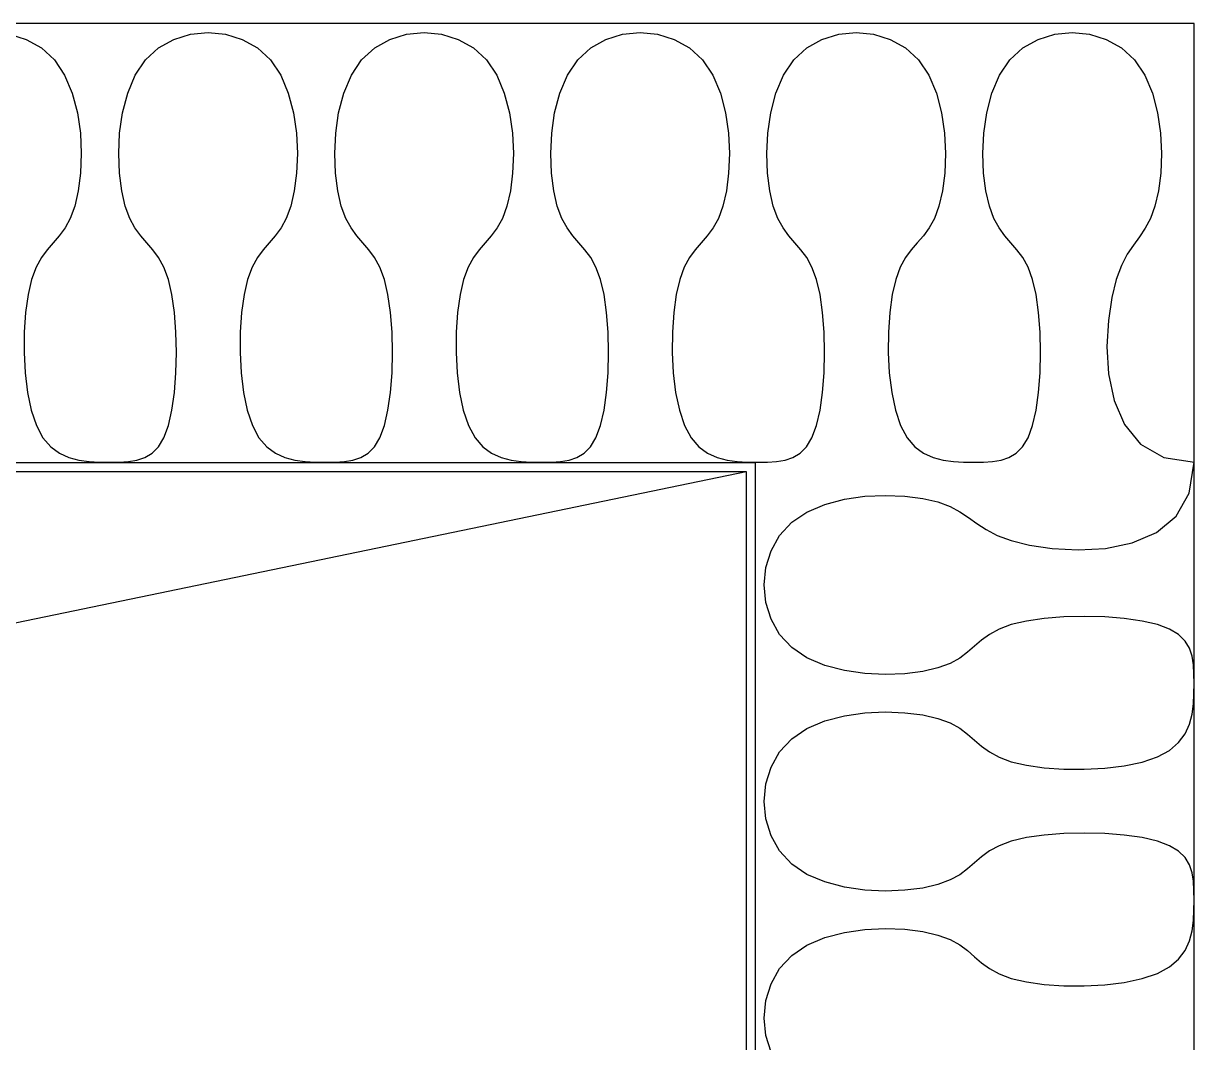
# Model space of a CAD drawing. Header units: millimetres. Extents: x -95178 to 274693, y -2232 to 263302.
# Drawn here: x 128129 to 128919, y 216178 to 216865 of the extents above; entities that cross this region are included whole.
import ezdxf

# ---------------------------------------------------------------- set-up
doc = ezdxf.new("R2010")
doc.units = ezdxf.units.MM
doc.layers.add('HATCH', color=9, linetype='Continuous')

msp = doc.modelspace()

# ---------------------------------------------------------------- linework, layer by layer
at = {"color": 4}
for p, q in [((128918.474, 216864.819, 0), (121926.474, 216864.819, 0)), ((128918.474, 212032.819, 0), (128918.474, 216864.819, 0)), ((122228.474, 216562.819, 0), (128616.474, 216562.819, 0)), ((128616.474, 216562.819, 0), (128616.474, 212334.819, 0))]:
    msp.add_line(p, q, dxfattribs=at)
at = {"color": 31}
for p, q in [((122222.474, 216568.819, 0), (128622.474, 216568.819, 0)), ((128622.474, 216568.819, 0), (128622.474, 212328.819, 0))]:
    msp.add_line(p, q, dxfattribs=at)
at = {"layer": 'HATCH'}
for p, q in [((128119.658, 216857.501, 0), (128130.918, 216854.035, 0)), ((128230.564, 216854.035, 0), (128241.824, 216857.501, 0)), ((128241.824, 216857.501, 0), (128253.578, 216858.657, 0)), ((128253.578, 216858.657, 0), (128265.332, 216857.501, 0)), ((128265.332, 216857.501, 0), (128276.592, 216854.035, 0)), ((128376.238, 216854.035, 0), (128387.498, 216857.501, 0)), ((128387.498, 216857.501, 0), (128399.252, 216858.657, 0)), ((128399.252, 216858.657, 0), (128411.006, 216857.501, 0)), ((128411.006, 216857.501, 0), (128422.266, 216854.035, 0)), ((128521.912, 216854.035, 0), (128533.172, 216857.501, 0)), ((128533.172, 216857.501, 0), (128544.926, 216858.657, 0)), ((128544.926, 216858.657, 0), (128556.68, 216857.501, 0)), ((128556.68, 216857.501, 0), (128567.94, 216854.035, 0)), ((128667.586, 216854.035, 0), (128678.846, 216857.501, 0)), ((128678.846, 216857.501, 0), (128690.6, 216858.657, 0)), ((128690.6, 216858.657, 0), (128702.354, 216857.501, 0)), ((128702.354, 216857.501, 0), (128713.614, 216854.035, 0)), ((128813.26, 216854.035, 0), (128824.52, 216857.501, 0)), ((128824.52, 216857.501, 0), (128836.274, 216858.657, 0)), ((128836.274, 216858.657, 0), (128848.028, 216857.501, 0)), ((128848.028, 216857.501, 0), (128859.288, 216854.035, 0)), ((128130.918, 216854.035, 0), (128141.193, 216848.258, 0)), ((128141.193, 216848.258, 0), (128149.987, 216840.17, 0)), ((128211.495, 216840.17, 0), (128220.29, 216848.258, 0)), ((128220.29, 216848.258, 0), (128230.564, 216854.035, 0)), ((128276.592, 216854.035, 0), (128286.866, 216848.258, 0)), ((128286.866, 216848.258, 0), (128295.661, 216840.17, 0)), ((128357.169, 216840.17, 0), (128365.964, 216848.258, 0)), ((128365.964, 216848.258, 0), (128376.238, 216854.035, 0)), ((128422.266, 216854.035, 0), (128432.54, 216848.258, 0)), ((128432.54, 216848.258, 0), (128441.335, 216840.17, 0)), ((128502.843, 216840.17, 0), (128511.638, 216848.258, 0)), ((128511.638, 216848.258, 0), (128521.912, 216854.035, 0)), ((128567.94, 216854.035, 0), (128578.214, 216848.258, 0)), ((128578.214, 216848.258, 0), (128587.009, 216840.17, 0)), ((128648.517, 216840.17, 0), (128657.312, 216848.258, 0)), ((128657.312, 216848.258, 0), (128667.586, 216854.035, 0)), ((128713.614, 216854.035, 0), (128723.888, 216848.258, 0)), ((128723.888, 216848.258, 0), (128732.683, 216840.17, 0)), ((128794.191, 216840.17, 0), (128802.985, 216848.258, 0)), ((128802.985, 216848.258, 0), (128813.26, 216854.035, 0)), ((128859.288, 216854.035, 0), (128869.562, 216848.258, 0)), ((128869.562, 216848.258, 0), (128878.357, 216840.17, 0)), ((128149.987, 216840.17, 0), (128156.918, 216829.867, 0)), ((128204.564, 216829.867, 0), (128211.495, 216840.17, 0)), ((128295.661, 216840.17, 0), (128302.592, 216829.867, 0)), ((128350.238, 216829.867, 0), (128357.169, 216840.17, 0)), ((128441.335, 216840.17, 0), (128448.266, 216829.867, 0)), ((128495.912, 216829.867, 0), (128502.843, 216840.17, 0)), ((128587.009, 216840.17, 0), (128593.94, 216829.867, 0)), ((128641.586, 216829.867, 0), (128648.517, 216840.17, 0)), ((128732.683, 216840.17, 0), (128739.614, 216829.867, 0)), ((128787.26, 216829.867, 0), (128794.191, 216840.17, 0)), ((128878.357, 216840.17, 0), (128885.288, 216829.867, 0)), ((128156.918, 216829.867, 0), (128162.038, 216817.832, 0)), ((128199.444, 216817.832, 0), (128204.564, 216829.867, 0)), ((128302.592, 216829.867, 0), (128307.712, 216817.832, 0)), ((128345.118, 216817.832, 0), (128350.238, 216829.867, 0)), ((128448.266, 216829.867, 0), (128453.386, 216817.832, 0)), ((128490.792, 216817.832, 0), (128495.912, 216829.867, 0)), ((128593.94, 216829.867, 0), (128599.06, 216817.832, 0)), ((128636.466, 216817.832, 0), (128641.586, 216829.867, 0)), ((128739.614, 216829.867, 0), (128744.734, 216817.832, 0)), ((128782.14, 216817.832, 0), (128787.26, 216829.867, 0)), ((128885.288, 216829.867, 0), (128890.408, 216817.832, 0)), ((128162.038, 216817.832, 0), (128165.508, 216804.641, 0)), ((128195.975, 216804.641, 0), (128199.444, 216817.832, 0)), ((128307.712, 216817.832, 0), (128311.182, 216804.641, 0)), ((128341.649, 216804.641, 0), (128345.118, 216817.832, 0)), ((128453.386, 216817.832, 0), (128456.855, 216804.641, 0)), ((128487.322, 216804.641, 0), (128490.792, 216817.832, 0)), ((128599.06, 216817.832, 0), (128602.529, 216804.641, 0)), ((128632.996, 216804.641, 0), (128636.466, 216817.832, 0)), ((128744.734, 216817.832, 0), (128748.203, 216804.641, 0)), ((128778.67, 216804.641, 0), (128782.14, 216817.832, 0)), ((128890.408, 216817.832, 0), (128893.877, 216804.641, 0)), ((128165.508, 216804.641, 0), (128167.488, 216790.872, 0)), ((128193.994, 216790.872, 0), (128195.975, 216804.641, 0)), ((128311.182, 216804.641, 0), (128313.162, 216790.872, 0)), ((128339.668, 216790.872, 0), (128341.649, 216804.641, 0)), ((128456.855, 216804.641, 0), (128458.836, 216790.872, 0)), ((128485.342, 216790.872, 0), (128487.322, 216804.641, 0)), ((128602.529, 216804.641, 0), (128604.51, 216790.872, 0)), ((128631.016, 216790.872, 0), (128632.996, 216804.641, 0)), ((128748.203, 216804.641, 0), (128750.184, 216790.872, 0)), ((128776.69, 216790.872, 0), (128778.67, 216804.641, 0)), ((128893.877, 216804.641, 0), (128895.858, 216790.872, 0)), ((128167.488, 216790.872, 0), (128168.141, 216777.103, 0)), ((128193.341, 216777.103, 0), (128193.994, 216790.872, 0)), ((128313.162, 216790.872, 0), (128313.815, 216777.103, 0)), ((128339.015, 216777.103, 0), (128339.668, 216790.872, 0)), ((128458.836, 216790.872, 0), (128459.489, 216777.103, 0)), ((128484.689, 216777.103, 0), (128485.342, 216790.872, 0)), ((128604.51, 216790.872, 0), (128605.163, 216777.103, 0)), ((128630.363, 216777.103, 0), (128631.016, 216790.872, 0)), ((128750.184, 216790.872, 0), (128750.837, 216777.103, 0)), ((128776.037, 216777.103, 0), (128776.69, 216790.872, 0)), ((128895.858, 216790.872, 0), (128896.511, 216777.103, 0)), ((128168.141, 216777.103, 0), (128167.627, 216763.912, 0)), ((128193.855, 216763.912, 0), (128193.341, 216777.103, 0)), ((128313.815, 216777.103, 0), (128313.301, 216763.912, 0)), ((128339.529, 216763.912, 0), (128339.015, 216777.103, 0)), ((128459.489, 216777.103, 0), (128458.975, 216763.912, 0)), ((128485.203, 216763.912, 0), (128484.689, 216777.103, 0)), ((128605.163, 216777.103, 0), (128604.649, 216763.912, 0)), ((128630.877, 216763.912, 0), (128630.363, 216777.103, 0)), ((128750.837, 216777.103, 0), (128750.323, 216763.912, 0)), ((128776.551, 216763.912, 0), (128776.037, 216777.103, 0)), ((128896.511, 216777.103, 0), (128895.997, 216763.912, 0)), ((128167.627, 216763.912, 0), (128166.108, 216751.876, 0)), ((128195.374, 216751.876, 0), (128193.855, 216763.912, 0)), ((128313.301, 216763.912, 0), (128311.782, 216751.876, 0)), ((128341.048, 216751.876, 0), (128339.529, 216763.912, 0)), ((128458.975, 216763.912, 0), (128457.456, 216751.876, 0)), ((128486.722, 216751.876, 0), (128485.203, 216763.912, 0)), ((128604.649, 216763.912, 0), (128603.13, 216751.876, 0)), ((128632.396, 216751.876, 0), (128630.877, 216763.912, 0)), ((128750.323, 216763.912, 0), (128748.804, 216751.876, 0)), ((128778.07, 216751.876, 0), (128776.551, 216763.912, 0)), ((128895.997, 216763.912, 0), (128894.478, 216751.876, 0)), ((128166.108, 216751.876, 0), (128163.745, 216741.574, 0)), ((128197.737, 216741.574, 0), (128195.374, 216751.876, 0)), ((128311.782, 216751.876, 0), (128309.419, 216741.574, 0)), ((128343.411, 216741.574, 0), (128341.048, 216751.876, 0)), ((128457.456, 216751.876, 0), (128455.093, 216741.574, 0)), ((128489.085, 216741.574, 0), (128486.722, 216751.876, 0)), ((128603.13, 216751.876, 0), (128600.767, 216741.574, 0)), ((128634.759, 216741.574, 0), (128632.396, 216751.876, 0)), ((128748.804, 216751.876, 0), (128746.441, 216741.574, 0)), ((128780.433, 216741.574, 0), (128778.07, 216751.876, 0)), ((128894.478, 216751.876, 0), (128892.115, 216741.574, 0)), ((128163.745, 216741.574, 0), (128160.701, 216733.389, 0)), ((128200.781, 216733.389, 0), (128197.737, 216741.574, 0)), ((128309.419, 216741.574, 0), (128306.375, 216733.389, 0)), ((128346.455, 216733.389, 0), (128343.411, 216741.574, 0)), ((128455.093, 216741.574, 0), (128452.049, 216733.389, 0)), ((128492.129, 216733.389, 0), (128489.085, 216741.574, 0)), ((128600.767, 216741.574, 0), (128597.723, 216733.389, 0)), ((128637.803, 216733.389, 0), (128634.759, 216741.574, 0)), ((128746.441, 216741.574, 0), (128743.397, 216733.389, 0)), ((128783.477, 216733.389, 0), (128780.433, 216741.574, 0)), ((128892.115, 216741.574, 0), (128889.071, 216733.365, 0)), ((128160.701, 216733.389, 0), (128157.145, 216726.938, 0)), ((128204.337, 216726.938, 0), (128200.781, 216733.389, 0)), ((128306.375, 216733.389, 0), (128302.819, 216726.938, 0)), ((128350.011, 216726.938, 0), (128346.455, 216733.389, 0)), ((128452.049, 216733.389, 0), (128448.493, 216726.938, 0)), ((128495.685, 216726.938, 0), (128492.129, 216733.389, 0)), ((128597.723, 216733.389, 0), (128594.167, 216726.938, 0)), ((128641.359, 216726.938, 0), (128637.803, 216733.389, 0)), ((128743.397, 216733.389, 0), (128739.841, 216726.938, 0)), ((128787.033, 216726.938, 0), (128783.477, 216733.389, 0)), ((128889.071, 216733.365, 0), (128885.515, 216726.746, 0)), ((128153.247, 216721.643, 0), (128149.179, 216716.925, 0)), ((128157.145, 216726.938, 0), (128153.247, 216721.643, 0)), ((128208.235, 216721.643, 0), (128204.337, 216726.938, 0)), ((128212.303, 216716.925, 0), (128208.235, 216721.643, 0)), ((128298.921, 216721.643, 0), (128294.853, 216716.925, 0)), ((128302.819, 216726.938, 0), (128298.921, 216721.643, 0)), ((128353.909, 216721.643, 0), (128350.011, 216726.938, 0)), ((128357.977, 216716.925, 0), (128353.909, 216721.643, 0)), ((128444.595, 216721.643, 0), (128440.527, 216716.925, 0)), ((128448.493, 216726.938, 0), (128444.595, 216721.643, 0)), ((128499.583, 216721.643, 0), (128495.685, 216726.938, 0)), ((128503.651, 216716.925, 0), (128499.583, 216721.643, 0)), ((128590.269, 216721.643, 0), (128586.201, 216716.925, 0)), ((128594.167, 216726.938, 0), (128590.269, 216721.643, 0)), ((128645.257, 216721.643, 0), (128641.359, 216726.938, 0)), ((128649.325, 216716.925, 0), (128645.257, 216721.643, 0)), ((128735.943, 216721.643, 0), (128731.875, 216716.925, 0)), ((128739.841, 216726.938, 0), (128735.943, 216721.643, 0)), ((128790.931, 216721.643, 0), (128787.033, 216726.938, 0)), ((128794.999, 216716.925, 0), (128790.931, 216721.643, 0)), ((128885.515, 216726.746, 0), (128881.617, 216720.993, 0)), ((128149.179, 216716.925, 0), (128145.11, 216712.207, 0)), ((128216.372, 216712.207, 0), (128212.303, 216716.925, 0)), ((128294.853, 216716.925, 0), (128290.784, 216712.207, 0)), ((128362.046, 216712.207, 0), (128357.977, 216716.925, 0)), ((128440.527, 216716.925, 0), (128436.458, 216712.207, 0)), ((128507.72, 216712.207, 0), (128503.651, 216716.925, 0)), ((128586.201, 216716.925, 0), (128582.132, 216712.207, 0)), ((128653.394, 216712.207, 0), (128649.325, 216716.925, 0)), ((128731.875, 216716.925, 0), (128727.806, 216712.207, 0)), ((128799.068, 216712.207, 0), (128794.999, 216716.925, 0)), ((128877.549, 216715.384, 0), (128873.48, 216709.198, 0)), ((128881.617, 216720.993, 0), (128877.549, 216715.384, 0)), ((128141.213, 216706.911, 0), (128137.656, 216700.46, 0)), ((128145.11, 216712.207, 0), (128141.213, 216706.911, 0)), ((128220.27, 216706.911, 0), (128216.372, 216712.207, 0)), ((128223.826, 216700.46, 0), (128220.27, 216706.911, 0)), ((128286.887, 216706.911, 0), (128283.33, 216700.46, 0)), ((128290.784, 216712.207, 0), (128286.887, 216706.911, 0)), ((128365.944, 216706.911, 0), (128362.046, 216712.207, 0)), ((128369.5, 216700.46, 0), (128365.944, 216706.911, 0)), ((128432.561, 216706.911, 0), (128429.004, 216700.46, 0)), ((128436.458, 216712.207, 0), (128432.561, 216706.911, 0)), ((128511.617, 216706.911, 0), (128507.72, 216712.207, 0)), ((128515.174, 216700.46, 0), (128511.617, 216706.911, 0)), ((128578.234, 216706.911, 0), (128574.678, 216700.46, 0)), ((128582.132, 216712.207, 0), (128578.234, 216706.911, 0)), ((128657.291, 216706.911, 0), (128653.394, 216712.207, 0)), ((128660.848, 216700.46, 0), (128657.291, 216706.911, 0)), ((128723.908, 216706.911, 0), (128720.352, 216700.46, 0)), ((128727.806, 216712.207, 0), (128723.908, 216706.911, 0)), ((128802.965, 216706.911, 0), (128799.068, 216712.207, 0)), ((128806.522, 216700.46, 0), (128802.965, 216706.911, 0)), ((128873.48, 216709.198, 0), (128869.582, 216701.712, 0)), ((128137.656, 216700.46, 0), (128134.612, 216692.276, 0)), ((128226.87, 216692.276, 0), (128223.826, 216700.46, 0)), ((128283.33, 216700.46, 0), (128280.286, 216692.276, 0)), ((128372.544, 216692.276, 0), (128369.5, 216700.46, 0)), ((128429.004, 216700.46, 0), (128425.96, 216692.276, 0)), ((128518.218, 216692.276, 0), (128515.174, 216700.46, 0)), ((128574.678, 216700.46, 0), (128571.634, 216692.276, 0)), ((128663.892, 216692.276, 0), (128660.848, 216700.46, 0)), ((128720.352, 216700.46, 0), (128717.308, 216692.276, 0)), ((128809.566, 216692.276, 0), (128806.522, 216700.46, 0)), ((128869.582, 216701.712, 0), (128866.026, 216692.203, 0)), ((128134.612, 216692.276, 0), (128132.229, 216681.973, 0)), ((128229.26, 216681.973, 0), (128226.87, 216692.276, 0)), ((128280.286, 216692.276, 0), (128277.903, 216681.973, 0)), ((128374.934, 216681.973, 0), (128372.544, 216692.276, 0)), ((128425.96, 216692.276, 0), (128423.576, 216681.973, 0)), ((128520.608, 216681.973, 0), (128518.218, 216692.276, 0)), ((128571.634, 216692.276, 0), (128569.25, 216681.973, 0)), ((128666.282, 216681.973, 0), (128663.892, 216692.276, 0)), ((128717.308, 216692.276, 0), (128714.924, 216681.973, 0)), ((128811.956, 216681.973, 0), (128809.566, 216692.276, 0)), ((128866.026, 216692.203, 0), (128862.982, 216679.951, 0)), ((128132.229, 216681.973, 0), (128130.566, 216669.937, 0)), ((128230.967, 216669.937, 0), (128229.26, 216681.973, 0)), ((128277.903, 216681.973, 0), (128276.24, 216669.937, 0)), ((128376.641, 216669.937, 0), (128374.934, 216681.973, 0)), ((128423.576, 216681.973, 0), (128421.914, 216669.937, 0)), ((128522.315, 216669.937, 0), (128520.608, 216681.973, 0)), ((128569.25, 216681.973, 0), (128567.588, 216669.937, 0)), ((128667.989, 216669.937, 0), (128666.282, 216681.973, 0)), ((128714.924, 216681.973, 0), (128713.262, 216669.937, 0)), ((128813.663, 216669.937, 0), (128811.956, 216681.973, 0)), ((128862.982, 216679.951, 0), (128860.701, 216664.57, 0)), ((128130.566, 216669.937, 0), (128129.662, 216656.746, 0)), ((128231.991, 216656.746, 0), (128230.967, 216669.937, 0)), ((128276.24, 216669.937, 0), (128275.336, 216656.746, 0)), ((128377.665, 216656.746, 0), (128376.641, 216669.937, 0)), ((128421.914, 216669.937, 0), (128421.01, 216656.746, 0)), ((128523.339, 216656.746, 0), (128522.315, 216669.937, 0)), ((128567.588, 216669.937, 0), (128566.684, 216656.746, 0)), ((128669.013, 216656.746, 0), (128667.989, 216669.937, 0)), ((128713.262, 216669.937, 0), (128712.358, 216656.746, 0)), ((128814.687, 216656.746, 0), (128813.663, 216669.937, 0)), ((128860.701, 216664.57, 0), (128859.757, 216647.022, 0)), ((128129.662, 216656.746, 0), (128129.554, 216642.978, 0)), ((128232.333, 216642.978, 0), (128231.991, 216656.746, 0)), ((128275.336, 216656.746, 0), (128275.228, 216642.978, 0)), ((128378.007, 216642.978, 0), (128377.665, 216656.746, 0)), ((128421.01, 216656.746, 0), (128420.902, 216642.978, 0)), ((128523.68, 216642.978, 0), (128523.339, 216656.746, 0)), ((128566.684, 216656.746, 0), (128566.576, 216642.978, 0)), ((128669.354, 216642.978, 0), (128669.013, 216656.746, 0)), ((128712.358, 216656.746, 0), (128712.25, 216642.978, 0)), ((128815.028, 216642.978, 0), (128814.687, 216656.746, 0)), ((128129.554, 216642.978, 0), (128130.281, 216629.209, 0)), ((128231.991, 216629.209, 0), (128232.333, 216642.978, 0)), ((128275.228, 216642.978, 0), (128275.955, 216629.209, 0)), ((128377.665, 216629.209, 0), (128378.007, 216642.978, 0)), ((128420.902, 216642.978, 0), (128421.629, 216629.209, 0)), ((128523.339, 216629.209, 0), (128523.68, 216642.978, 0)), ((128566.576, 216642.978, 0), (128567.303, 216629.209, 0)), ((128669.013, 216629.209, 0), (128669.354, 216642.978, 0)), ((128712.25, 216642.978, 0), (128712.977, 216629.209, 0)), ((128814.687, 216629.209, 0), (128815.028, 216642.978, 0)), ((128859.757, 216647.022, 0), (128860.806, 216628.607, 0)), ((128130.281, 216629.209, 0), (128131.881, 216616.018, 0)), ((128230.967, 216616.018, 0), (128231.991, 216629.209, 0)), ((128275.955, 216629.209, 0), (128277.555, 216616.018, 0)), ((128376.641, 216616.018, 0), (128377.665, 216629.209, 0)), ((128421.629, 216629.209, 0), (128423.229, 216616.018, 0)), ((128522.315, 216616.018, 0), (128523.339, 216629.209, 0)), ((128567.303, 216629.209, 0), (128568.903, 216616.018, 0)), ((128667.989, 216616.018, 0), (128669.013, 216629.209, 0)), ((128712.977, 216629.209, 0), (128714.577, 216616.018, 0)), ((128813.663, 216616.018, 0), (128814.687, 216629.209, 0)), ((128860.806, 216628.607, 0), (128864.5, 216610.626, 0)), ((128131.881, 216616.018, 0), (128134.391, 216603.982, 0)), ((128229.26, 216603.982, 0), (128230.967, 216616.018, 0)), ((128277.555, 216616.018, 0), (128280.065, 216603.982, 0)), ((128374.934, 216603.982, 0), (128376.641, 216616.018, 0)), ((128423.229, 216616.018, 0), (128425.739, 216603.982, 0)), ((128520.608, 216603.982, 0), (128522.315, 216616.018, 0)), ((128568.903, 216616.018, 0), (128571.413, 216603.982, 0)), ((128666.282, 216603.982, 0), (128667.989, 216616.018, 0)), ((128714.577, 216616.018, 0), (128717.087, 216603.982, 0)), ((128811.956, 216603.982, 0), (128813.663, 216616.018, 0)), ((128134.391, 216603.982, 0), (128137.85, 216593.68, 0)), ((128226.87, 216593.68, 0), (128229.26, 216603.982, 0)), ((128280.065, 216603.982, 0), (128283.523, 216593.68, 0)), ((128372.544, 216593.68, 0), (128374.934, 216603.982, 0)), ((128425.739, 216603.982, 0), (128429.197, 216593.68, 0)), ((128518.218, 216593.68, 0), (128520.608, 216603.982, 0)), ((128571.413, 216603.982, 0), (128574.871, 216593.68, 0)), ((128663.892, 216593.68, 0), (128666.282, 216603.982, 0)), ((128717.087, 216603.982, 0), (128720.545, 216593.68, 0)), ((128809.566, 216593.68, 0), (128811.956, 216603.982, 0)), ((128864.5, 216610.626, 0), (128871.494, 216594.378, 0)), ((128137.85, 216593.68, 0), (128142.261, 216585.543, 0)), ((128223.805, 216585.543, 0), (128226.87, 216593.68, 0)), ((128283.523, 216593.68, 0), (128287.935, 216585.543, 0)), ((128369.479, 216585.543, 0), (128372.544, 216593.68, 0)), ((128429.197, 216593.68, 0), (128433.609, 216585.543, 0)), ((128515.153, 216585.543, 0), (128518.218, 216593.68, 0)), ((128574.871, 216593.68, 0), (128579.283, 216585.543, 0)), ((128660.827, 216585.543, 0), (128663.892, 216593.68, 0)), ((128720.545, 216593.68, 0), (128724.957, 216585.543, 0)), ((128806.501, 216585.543, 0), (128809.566, 216593.68, 0)), ((128871.494, 216594.378, 0), (128882.443, 216581.162, 0)), ((128142.261, 216585.543, 0), (128147.498, 216579.429, 0)), ((128220.105, 216579.429, 0), (128223.805, 216585.543, 0)), ((128287.935, 216585.543, 0), (128293.172, 216579.429, 0)), ((128365.779, 216579.429, 0), (128369.479, 216585.543, 0)), ((128433.609, 216585.543, 0), (128438.846, 216579.429, 0)), ((128511.453, 216579.429, 0), (128515.153, 216585.543, 0)), ((128579.283, 216585.543, 0), (128584.52, 216579.429, 0)), ((128657.127, 216579.429, 0), (128660.827, 216585.543, 0)), ((128724.957, 216585.543, 0), (128730.194, 216579.429, 0)), ((128802.801, 216579.429, 0), (128806.501, 216585.543, 0)), ((128882.443, 216581.162, 0), (128898.001, 216572.28, 0)), ((128147.498, 216579.429, 0), (128153.398, 216575.048, 0)), ((128153.398, 216575.048, 0), (128159.802, 216572.112, 0)), ((128159.802, 216572.112, 0), (128166.546, 216570.33, 0)), ((128205.666, 216570.33, 0), (128210.988, 216572.112, 0)), ((128210.988, 216572.112, 0), (128215.817, 216575.048, 0)), ((128215.817, 216575.048, 0), (128220.105, 216579.429, 0)), ((128293.172, 216579.429, 0), (128299.072, 216575.048, 0)), ((128299.072, 216575.048, 0), (128305.475, 216572.112, 0)), ((128305.475, 216572.112, 0), (128312.22, 216570.33, 0)), ((128351.34, 216570.33, 0), (128356.662, 216572.112, 0)), ((128356.662, 216572.112, 0), (128361.491, 216575.048, 0)), ((128361.491, 216575.048, 0), (128365.779, 216579.429, 0)), ((128438.846, 216579.429, 0), (128444.746, 216575.048, 0)), ((128444.746, 216575.048, 0), (128451.149, 216572.112, 0)), ((128451.149, 216572.112, 0), (128457.894, 216570.33, 0)), ((128497.014, 216570.33, 0), (128502.336, 216572.112, 0)), ((128502.336, 216572.112, 0), (128507.165, 216575.048, 0)), ((128507.165, 216575.048, 0), (128511.453, 216579.429, 0)), ((128584.52, 216579.429, 0), (128590.42, 216575.048, 0)), ((128590.42, 216575.048, 0), (128596.823, 216572.112, 0)), ((128596.823, 216572.112, 0), (128603.568, 216570.33, 0)), ((128642.688, 216570.33, 0), (128648.01, 216572.112, 0)), ((128648.01, 216572.112, 0), (128652.839, 216575.048, 0)), ((128652.839, 216575.048, 0), (128657.127, 216579.429, 0)), ((128730.194, 216579.429, 0), (128736.094, 216575.048, 0)), ((128736.094, 216575.048, 0), (128742.497, 216572.112, 0)), ((128742.497, 216572.112, 0), (128749.242, 216570.33, 0)), ((128788.362, 216570.33, 0), (128793.684, 216572.112, 0)), ((128793.684, 216572.112, 0), (128798.513, 216575.048, 0)), ((128798.513, 216575.048, 0), (128802.801, 216579.429, 0)), ((128898.001, 216572.28, 0), (128918.823, 216569.031, 0)), ((128166.546, 216570.33, 0), (128173.471, 216569.416, 0)), ((128173.471, 216569.416, 0), (128180.415, 216569.079, 0)), ((128180.415, 216569.079, 0), (128187.216, 216569.031, 0)), ((128187.216, 216569.031, 0), (128193.733, 216569.079, 0)), ((128193.733, 216569.079, 0), (128199.899, 216569.416, 0)), ((128199.899, 216569.416, 0), (128205.666, 216570.33, 0)), ((128312.22, 216570.33, 0), (128319.145, 216569.416, 0)), ((128319.145, 216569.416, 0), (128326.089, 216569.079, 0)), ((128326.089, 216569.079, 0), (128332.89, 216569.031, 0)), ((128332.89, 216569.031, 0), (128339.407, 216569.079, 0)), ((128339.407, 216569.079, 0), (128345.573, 216569.416, 0)), ((128345.573, 216569.416, 0), (128351.34, 216570.33, 0)), ((128457.894, 216570.33, 0), (128464.819, 216569.416, 0)), ((128464.819, 216569.416, 0), (128471.762, 216569.079, 0)), ((128471.762, 216569.079, 0), (128478.564, 216569.031, 0)), ((128478.564, 216569.031, 0), (128485.081, 216569.079, 0)), ((128485.081, 216569.079, 0), (128491.247, 216569.416, 0)), ((128491.247, 216569.416, 0), (128497.014, 216570.33, 0)), ((128603.568, 216570.33, 0), (128610.493, 216569.416, 0)), ((128610.493, 216569.416, 0), (128617.436, 216569.079, 0)), ((128617.436, 216569.079, 0), (128624.238, 216569.031, 0)), ((128624.238, 216569.031, 0), (128630.755, 216569.079, 0)), ((128630.755, 216569.079, 0), (128636.921, 216569.416, 0)), ((128636.921, 216569.416, 0), (128642.688, 216570.33, 0)), ((128749.242, 216570.33, 0), (128756.167, 216569.416, 0)), ((128756.167, 216569.416, 0), (128763.11, 216569.079, 0)), ((128763.11, 216569.079, 0), (128769.912, 216569.031, 0)), ((128769.912, 216569.031, 0), (128776.429, 216569.079, 0)), ((128776.429, 216569.079, 0), (128782.595, 216569.416, 0)), ((128782.595, 216569.416, 0), (128788.362, 216570.33, 0)), ((128915.222, 216548.161, 0), (128918.474, 216569.031, 0)), ((123325.362, 215466.641, 0), (128616.474, 216562.819, 0)), ((128906.333, 216532.567, 0), (128915.222, 216548.161, 0)), ((128657.45, 216535.419, 0), (128669.494, 216540.55, 0)), ((128669.494, 216540.55, 0), (128682.695, 216544.028, 0)), ((128682.695, 216544.028, 0), (128696.474, 216546.013, 0)), ((128696.474, 216546.013, 0), (128710.252, 216546.667, 0)), ((128710.252, 216546.667, 0), (128723.453, 216546.152, 0)), ((128723.453, 216546.152, 0), (128735.497, 216544.63, 0)), ((128735.497, 216544.63, 0), (128745.807, 216542.261, 0)), ((128745.807, 216542.261, 0), (128754.021, 216539.21, 0)), ((128647.14, 216528.472, 0), (128657.45, 216535.419, 0)), ((128754.021, 216539.21, 0), (128760.645, 216535.646, 0)), ((128760.645, 216535.646, 0), (128766.403, 216531.739, 0)), ((128893.108, 216521.593, 0), (128906.333, 216532.567, 0)), ((128639.046, 216519.657, 0), (128647.14, 216528.472, 0)), ((128766.403, 216531.739, 0), (128772.015, 216527.661, 0)), ((128772.015, 216527.661, 0), (128778.206, 216523.584, 0)), ((128633.265, 216509.359, 0), (128639.046, 216519.657, 0)), ((128778.206, 216523.584, 0), (128785.698, 216519.677, 0)), ((128785.698, 216519.677, 0), (128795.213, 216516.113, 0)), ((128876.849, 216514.583, 0), (128893.108, 216521.593, 0)), ((128629.796, 216498.073, 0), (128633.265, 216509.359, 0)), ((128795.213, 216516.113, 0), (128807.474, 216513.061, 0)), ((128807.474, 216513.061, 0), (128822.866, 216510.775, 0)), ((128822.866, 216510.775, 0), (128840.427, 216509.83, 0)), ((128840.427, 216509.83, 0), (128858.854, 216510.88, 0)), ((128858.854, 216510.88, 0), (128876.849, 216514.583, 0)), ((128628.64, 216486.292, 0), (128629.796, 216498.073, 0)), ((128629.796, 216474.512, 0), (128628.64, 216486.292, 0)), ((128633.265, 216463.225, 0), (128629.796, 216474.512, 0)), ((128639.046, 216452.928, 0), (128633.265, 216463.225, 0)), ((128805.45, 216461.919, 0), (128795.14, 216459.523, 0)), ((128817.494, 216463.629, 0), (128805.45, 216461.919, 0)), ((128830.695, 216464.656, 0), (128817.494, 216463.629, 0)), ((128844.474, 216464.998, 0), (128830.695, 216464.656, 0)), ((128858.252, 216464.656, 0), (128844.474, 216464.998, 0)), ((128871.453, 216463.629, 0), (128858.252, 216464.656, 0)), ((128883.497, 216461.919, 0), (128871.453, 216463.629, 0)), ((128893.807, 216459.523, 0), (128883.497, 216461.919, 0)), ((128786.95, 216456.472, 0), (128780.494, 216452.908, 0)), ((128795.14, 216459.523, 0), (128786.95, 216456.472, 0)), ((128901.949, 216456.451, 0), (128893.807, 216459.523, 0)), ((128908.067, 216452.743, 0), (128901.949, 216456.451, 0)), ((128647.14, 216444.113, 0), (128639.046, 216452.928, 0)), ((128775.195, 216449.001, 0), (128770.474, 216444.923, 0)), ((128780.494, 216452.908, 0), (128775.195, 216449.001, 0)), ((128912.451, 216448.445, 0), (128908.067, 216452.743, 0)), ((128915.39, 216443.605, 0), (128912.451, 216448.445, 0)), ((128657.45, 216437.166, 0), (128647.14, 216444.113, 0)), ((128765.752, 216440.845, 0), (128760.453, 216436.939, 0)), ((128770.474, 216444.923, 0), (128765.752, 216440.845, 0)), ((128917.173, 216438.271, 0), (128915.39, 216443.605, 0)), ((128918.088, 216432.49, 0), (128917.173, 216438.271, 0)), ((128669.494, 216432.035, 0), (128657.45, 216437.166, 0)), ((128682.695, 216428.557, 0), (128669.494, 216432.035, 0)), ((128745.807, 216430.323, 0), (128735.497, 216427.955, 0)), ((128753.997, 216433.374, 0), (128745.807, 216430.323, 0)), ((128760.453, 216436.939, 0), (128753.997, 216433.374, 0)), ((128918.425, 216426.31, 0), (128918.088, 216432.49, 0)), ((128696.474, 216426.572, 0), (128682.695, 216428.557, 0)), ((128710.252, 216425.918, 0), (128696.474, 216426.572, 0)), ((128723.453, 216426.432, 0), (128710.252, 216425.918, 0)), ((128735.497, 216427.955, 0), (128723.453, 216426.432, 0)), ((128918.474, 216419.778, 0), (128918.425, 216426.31, 0)), ((128918.425, 216412.961, 0), (128918.474, 216419.778, 0)), ((128917.173, 216399.061, 0), (128918.088, 216406.002, 0)), ((128918.088, 216406.002, 0), (128918.425, 216412.961, 0)), ((128669.494, 216394.543, 0), (128682.695, 216398.02, 0)), ((128682.695, 216398.02, 0), (128696.474, 216400.005, 0)), ((128696.474, 216400.005, 0), (128710.252, 216400.66, 0)), ((128710.252, 216400.66, 0), (128723.453, 216400.145, 0)), ((128723.453, 216400.145, 0), (128735.497, 216398.623, 0)), ((128735.497, 216398.623, 0), (128745.807, 216396.254, 0)), ((128915.39, 216392.301, 0), (128917.173, 216399.061, 0)), ((128657.45, 216389.411, 0), (128669.494, 216394.543, 0)), ((128745.807, 216396.254, 0), (128753.997, 216393.203, 0)), ((128753.997, 216393.203, 0), (128760.453, 216389.639, 0)), ((128912.451, 216385.883, 0), (128915.39, 216392.301, 0)), ((128639.046, 216373.65, 0), (128647.14, 216382.464, 0)), ((128647.14, 216382.464, 0), (128657.45, 216389.411, 0)), ((128760.453, 216389.639, 0), (128765.752, 216385.732, 0)), ((128765.752, 216385.732, 0), (128770.474, 216381.654, 0)), ((128908.067, 216379.969, 0), (128912.451, 216385.883, 0)), ((128770.474, 216381.654, 0), (128775.195, 216377.576, 0)), ((128775.195, 216377.576, 0), (128780.494, 216373.67, 0)), ((128893.807, 216370.299, 0), (128901.949, 216374.721, 0)), ((128901.949, 216374.721, 0), (128908.067, 216379.969, 0)), ((128633.265, 216363.352, 0), (128639.046, 216373.65, 0)), ((128780.494, 216373.67, 0), (128786.95, 216370.105, 0)), ((128786.95, 216370.105, 0), (128795.14, 216367.054, 0)), ((128795.14, 216367.054, 0), (128805.45, 216364.665, 0)), ((128871.453, 216364.317, 0), (128883.497, 216366.833, 0)), ((128883.497, 216366.833, 0), (128893.807, 216370.299, 0)), ((128629.796, 216352.066, 0), (128633.265, 216363.352, 0)), ((128805.45, 216364.665, 0), (128817.494, 216362.999, 0)), ((128817.494, 216362.999, 0), (128830.695, 216362.092, 0)), ((128830.695, 216362.092, 0), (128844.474, 216361.985, 0)), ((128844.474, 216361.985, 0), (128858.252, 216362.714, 0)), ((128858.252, 216362.714, 0), (128871.453, 216364.317, 0)), ((128628.64, 216340.285, 0), (128629.796, 216352.066, 0)), ((128629.796, 216328.504, 0), (128628.64, 216340.285, 0)), ((128633.265, 216317.218, 0), (128629.796, 216328.504, 0)), ((128844.474, 216318.991, 0), (128830.695, 216318.649, 0)), ((128858.252, 216318.649, 0), (128844.474, 216318.991, 0)), ((128639.046, 216306.92, 0), (128633.265, 216317.218, 0)), ((128795.14, 216313.516, 0), (128786.95, 216310.465, 0)), ((128805.45, 216315.911, 0), (128795.14, 216313.516, 0)), ((128817.494, 216317.622, 0), (128805.45, 216315.911, 0)), ((128830.695, 216318.649, 0), (128817.494, 216317.622, 0)), ((128871.453, 216317.622, 0), (128858.252, 216318.649, 0)), ((128883.497, 216315.911, 0), (128871.453, 216317.622, 0)), ((128893.807, 216313.516, 0), (128883.497, 216315.911, 0)), ((128901.949, 216310.444, 0), (128893.807, 216313.516, 0)), ((128647.14, 216298.106, 0), (128639.046, 216306.92, 0)), ((128780.494, 216306.9, 0), (128775.195, 216302.994, 0)), ((128786.95, 216310.465, 0), (128780.494, 216306.9, 0)), ((128908.067, 216306.736, 0), (128901.949, 216310.444, 0)), ((128912.451, 216302.438, 0), (128908.067, 216306.736, 0)), ((128657.45, 216291.159, 0), (128647.14, 216298.106, 0)), ((128770.474, 216298.916, 0), (128765.752, 216294.838, 0)), ((128775.195, 216302.994, 0), (128770.474, 216298.916, 0)), ((128915.39, 216297.598, 0), (128912.451, 216302.438, 0)), ((128917.173, 216292.264, 0), (128915.39, 216297.598, 0)), ((128669.494, 216286.027, 0), (128657.45, 216291.159, 0)), ((128753.997, 216287.367, 0), (128745.807, 216284.316, 0)), ((128760.453, 216290.932, 0), (128753.997, 216287.367, 0)), ((128765.752, 216294.838, 0), (128760.453, 216290.932, 0)), ((128918.088, 216286.483, 0), (128917.173, 216292.264, 0)), ((128682.695, 216282.55, 0), (128669.494, 216286.027, 0)), ((128696.474, 216280.565, 0), (128682.695, 216282.55, 0)), ((128710.252, 216279.91, 0), (128696.474, 216280.565, 0)), ((128723.453, 216280.425, 0), (128710.252, 216279.91, 0)), ((128735.497, 216281.948, 0), (128723.453, 216280.425, 0)), ((128745.807, 216284.316, 0), (128735.497, 216281.948, 0)), ((128918.425, 216280.303, 0), (128918.088, 216286.483, 0)), ((128918.474, 216273.771, 0), (128918.425, 216280.303, 0)), ((128918.425, 216266.954, 0), (128918.474, 216273.771, 0)), ((128918.088, 216259.994, 0), (128918.425, 216266.954, 0)), ((128917.173, 216253.054, 0), (128918.088, 216259.994, 0)), ((128657.45, 216243.404, 0), (128669.494, 216248.536, 0)), ((128669.494, 216248.536, 0), (128682.695, 216252.013, 0)), ((128682.695, 216252.013, 0), (128696.474, 216253.998, 0)), ((128696.474, 216253.998, 0), (128710.252, 216254.652, 0)), ((128710.252, 216254.652, 0), (128723.453, 216254.138, 0)), ((128723.453, 216254.138, 0), (128735.497, 216252.615, 0)), ((128735.497, 216252.615, 0), (128745.807, 216250.247, 0)), ((128745.807, 216250.247, 0), (128753.997, 216247.196, 0)), ((128915.39, 216246.294, 0), (128917.173, 216253.054, 0)), ((128647.14, 216236.457, 0), (128657.45, 216243.404, 0)), ((128753.997, 216247.196, 0), (128760.453, 216243.631, 0)), ((128760.453, 216243.631, 0), (128765.752, 216239.725, 0)), ((128908.067, 216233.962, 0), (128912.451, 216239.876, 0)), ((128912.451, 216239.876, 0), (128915.39, 216246.294, 0)), ((128639.046, 216227.642, 0), (128647.14, 216236.457, 0)), ((128765.752, 216239.725, 0), (128770.474, 216235.647, 0)), ((128770.474, 216235.647, 0), (128775.195, 216231.569, 0)), ((128901.949, 216228.713, 0), (128908.067, 216233.962, 0)), ((128633.265, 216217.345, 0), (128639.046, 216227.642, 0)), ((128775.195, 216231.569, 0), (128780.494, 216227.662, 0)), ((128780.494, 216227.662, 0), (128786.95, 216224.098, 0)), ((128786.95, 216224.098, 0), (128795.14, 216221.047, 0)), ((128883.497, 216220.825, 0), (128893.807, 216224.292, 0)), ((128893.807, 216224.292, 0), (128901.949, 216228.713, 0)), ((128629.796, 216206.058, 0), (128633.265, 216217.345, 0)), ((128795.14, 216221.047, 0), (128805.45, 216218.658, 0)), ((128805.45, 216218.658, 0), (128817.494, 216216.991, 0)), ((128817.494, 216216.991, 0), (128830.695, 216216.085, 0)), ((128844.474, 216215.977, 0), (128858.252, 216216.706, 0)), ((128858.252, 216216.706, 0), (128871.453, 216218.31, 0)), ((128871.453, 216218.31, 0), (128883.497, 216220.825, 0)), ((128830.695, 216216.085, 0), (128844.474, 216215.977, 0)), ((128628.64, 216194.278, 0), (128629.796, 216206.058, 0)), ((128629.796, 216182.497, 0), (128628.64, 216194.278, 0)), ((128633.265, 216171.211, 0), (128629.796, 216182.497, 0))]:
    msp.add_line(p, q, dxfattribs=at)

doc.saveas('drawing.dxf')
